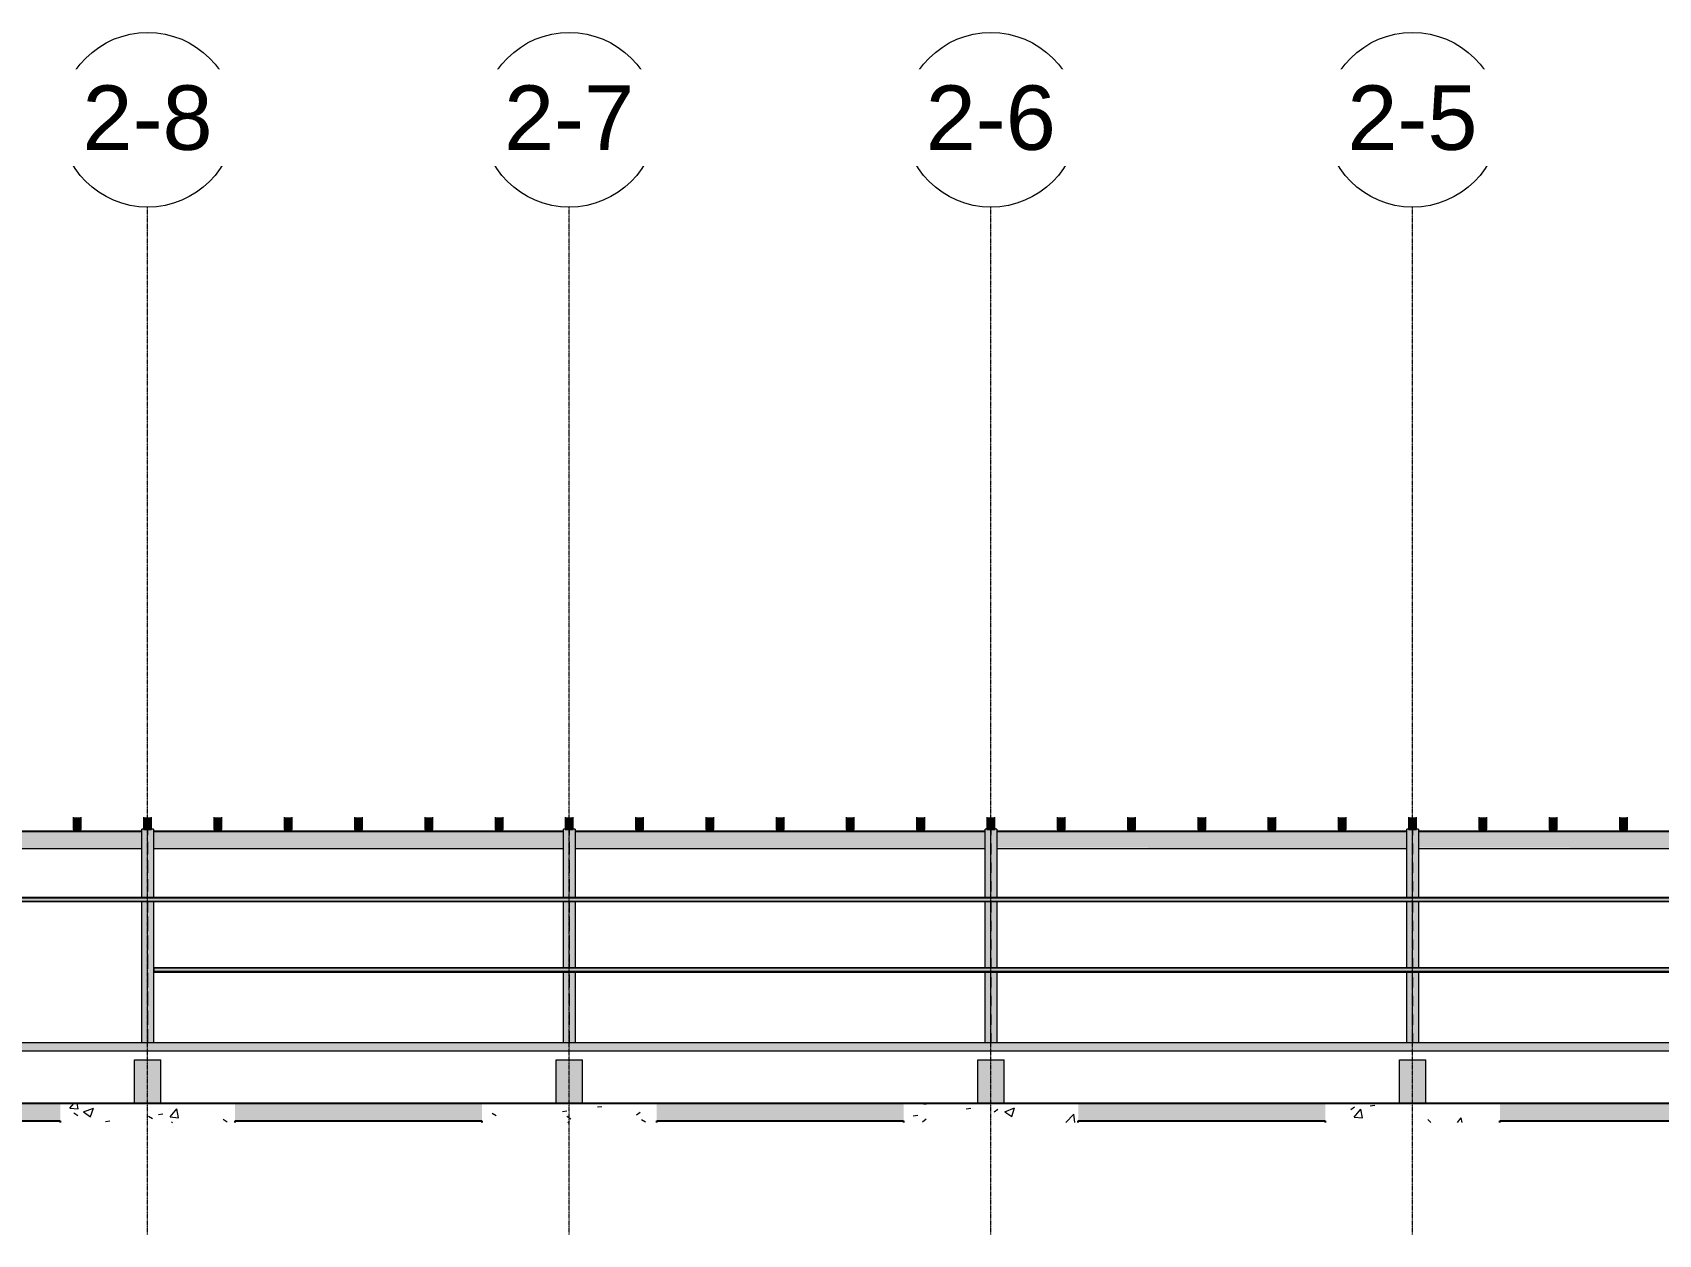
# Model space of a CAD drawing. Header units: inches. Extents: x 21954 to 47768, y -132 to 769.
# Drawn here: x 29776 to 30892, y -132 to 694 of the extents above; entities that cross this region are included whole.
import ezdxf

# ---------------------------------------------------------------- set-up
doc = ezdxf.new("R2010")
doc.units = ezdxf.units.IN
doc.header["$MEASUREMENT"] = 0
doc.linetypes.add('Grid Line 1_2_', pattern=[0.875, 0.5, -0.125, 0.125, -0.125])
doc.linetypes.add('Hidden 1_8_', pattern=[0.1875, 0.125, -0.0625])
for name, color, linetype, lineweight in [('C-BLDG-PADS', 91, 'Continuous', 9), ('S-BEAM', 12, 'Continuous', 9), ('S-COLS', 52, 'Continuous', 9), ('S-FNDN', 32, 'Continuous', 9), ('S-GRID', 1, 'Continuous', 9), ('S-GRID-IDEN', 1, 'Continuous', 9)]:
    doc.layers.add(name, color=color, linetype=linetype, lineweight=lineweight)
doc.styles.add('Arial', font='arial.ttf', dxfattribs={"height": 44.258982})
pattern_1 = [(50, (31469.516, 92.95), (68.8574, -6.02404), [7.2, -79.2]), (355, (31469.516, 92.95), (-13.3201, 72.2107), [5.76, -63.36]), (100.451, (31475.254, 92.446), (55.53753, 66.1862), [6.119, -67.31]), (46.184, (31469.52, 112.15), (102.455, -15.8907), [10.8, -118.8]), (96.636, (31478.05, 110.82), (89.7274, 93.5155), [9.179, -100.964]), (351.184, (31469.52, 112.15), (89.7283, 93.5149), [8.64, -95.04]), (21, (31479.116, 107.35), (57.30352, -38.65147), [7.2, -79.2]), (326, (31479.116, 107.35), (23.3584, 69.6146), [5.76, -63.36]), (71.451, (31483.89, 104.13), (80.66193, 30.96264), [6.119, -67.31]), (37.5, (31469.516, 92.948), (1.167627, 31.95777), [3.168, -59.424, 3.168, -61.152, -63.6]), (37.5, (31469.516, 92.948), (1.167627, 31.95777), [-126.912, 3.168, -60.432]), (7.5, (31469.516, 92.948), (25.2549, 37.86335), [3.168, -33.504, 3.168, -57.984, -24.24]), (7.5, (31469.516, 92.948), (25.2549, 37.86335), [-97.824, 3.168, -21.072]), (327.5, (31448.108, 92.948), (51.247365, -2.16529), [3.168, -20.832, 3.168, -71.712, -99.36]), (327.5, (31448.108, 92.948), (51.247365, -2.16529), [-98.88, 3.168, -96.192]), (317.5, (31438.51, 92.95), (55.98627, 9.60998), [3.168, -28.032, 3.168, -46.56, -70.56]), (317.5, (31438.51, 92.95), (55.98627, 9.60998), [-80.928, 3.168, -67.392])]

# ---------------------------------------------------------------- blocks, each defined once
blk = doc.blocks.new('Struct_Sports Complex_2015_rvt-2-Structural - Elevation - South')
at = {"layer": 'S-FNDN', "lineweight": 5}
for points in [[(24252.9, -42), (24252.9, -12), (24234.9, -12), (24234.9, -42)], [(24542.4, -42), (24542.4, -12), (24524.4, -12), (24524.4, -42)], [(24831.9, -42), (24831.9, -12), (24813.9, -12), (24813.9, -42)], [(25121.4, -42), (25121.4, -12), (25103.4, -12), (25103.4, -42)]]:
    blk.add_hatch(color=9, dxfattribs=at).paths.add_polyline_path(points, flags=0)
at = {"layer": 'S-FNDN'}
h = blk.add_hatch(dxfattribs=at)
h.set_pattern_fill('FP_3', color=256, style=0, pattern_type=2)
h.set_pattern_definition(pattern_1)
h.paths.add_polyline_path([(24303.9, -54), (24473.4, -54), (24473.4, -42), (24303.9, -42)], flags=0)
h.paths.add_polyline_path([(26238.4, -54), (26238.4, -42), (26022.9, -42), (26022.9, -54), (26087.4, -54)], flags=0)
h.paths.add_polyline_path([(22343.9, -54), (22525.3, -54), (22525.3, -42), (22343.9, -42)], flags=0)
h.paths.add_polyline_path([(22216.8, -54), (22283.9, -54), (22283.9, -42), (22103.8, -42), (22103.8, -54)], flags=0)
h.paths.add_polyline_path([(25938.9, -54), (25938.9, -42), (25733.4, -42), (25733.4, -54), (25810.9, -54)], flags=0)
h.paths.add_polyline_path([(22585.3, -54), (22765.3, -54), (22765.3, -42), (22585.3, -42)], flags=0)
h.paths.add_polyline_path([(25649.4, -54), (25649.4, -42), (25461.9, -42), (25461.9, -54), (25534.4, -54)], flags=0)
h.paths.add_polyline_path([(22825.3, -54), (23025.9, -54), (23025.9, -42), (22825.3, -42)], flags=0)
h.paths.add_polyline_path([(25341.9, -54), (25341.9, -42), (25172.4, -42), (25172.4, -54), (25258, -54)], flags=0)
h.paths.add_polyline_path([(23315.4, -54), (23315.4, -42), (23145.9, -42), (23145.9, -54)], flags=0)
h.paths.add_polyline_path([(25052.4, -54), (25052.4, -42), (24882.9, -42), (24882.9, -54), (24981.5, -54)], flags=0)
h.paths.add_polyline_path([(23435.4, -54), (23604.9, -54), (23604.9, -42), (23435.4, -42)], flags=0)
h.paths.add_polyline_path([(24762.9, -54), (24762.9, -42), (24593.4, -42), (24593.4, -54), (24705, -54)], flags=0)
h.paths.add_polyline_path([(23724.9, -54), (23894.4, -54), (23894.4, -42), (23724.9, -42)], flags=0)
h.paths.add_polyline_path([(24014.4, -54), (24183.9, -54), (24183.9, -42), (24014.4, -42)], flags=0)
h = blk.add_hatch(dxfattribs=at)
h.set_pattern_fill('FP_3', color=256, style=0, pattern_type=2)
h.set_pattern_definition(pattern_1)
h.paths.add_polyline_path([(24293.6, -55), (24303.9, -55), (24303.9, -42), (24183.9, -42), (24183.9, -55)], flags=0)
h = blk.add_hatch(dxfattribs=at)
h.set_pattern_fill('FP_3', color=256, style=0, pattern_type=2)
h.set_pattern_definition(pattern_1)
h.paths.add_polyline_path([(24583.1, -55), (24593.4, -55), (24593.4, -42), (24473.4, -42), (24473.4, -55)], flags=0)
h = blk.add_hatch(dxfattribs=at)
h.set_pattern_fill('FP_3', color=256, style=0, pattern_type=2)
h.set_pattern_definition(pattern_1)
h.paths.add_polyline_path([(24872.6, -55), (24882.9, -55), (24882.9, -42), (24762.9, -42), (24762.9, -55)], flags=0)
h = blk.add_hatch(dxfattribs=at)
h.set_pattern_fill('FP_3', color=256, style=0, pattern_type=2)
h.set_pattern_definition(pattern_1)
h.paths.add_polyline_path([(25162.1, -55), (25172.4, -55), (25172.4, -42), (25052.4, -42), (25052.4, -55)], flags=0)
at = {"layer": 'S-FNDN', "color": 250}
for p, q in [((24234.9, -12), (24252.9, -12)), ((24234.9, -42), (24234.9, -12)), ((24252.9, -42), (24252.9, -12)), ((24524.4, -12), (24542.4, -12)), ((24524.4, -42), (24524.4, -12)), ((24542.4, -42), (24542.4, -12)), ((24813.9, -12), (24831.9, -12)), ((24813.9, -42), (24813.9, -12)), ((24831.9, -42), (24831.9, -12)), ((25103.4, -12), (25121.4, -12)), ((25103.4, -42), (25103.4, -12)), ((25121.4, -42), (25121.4, -12))]:
    blk.add_line(p, q, dxfattribs=at)
at = {"layer": 'S-FNDN', "color": 7, "lineweight": 25}
for p, q in [((24183.9, -42), (24014.4, -42)), ((24303.9, -42), (24183.9, -42)), ((24473.4, -42), (24303.9, -42)), ((24593.4, -42), (24473.4, -42)), ((24762.9, -42), (24593.4, -42)), ((24882.9, -42), (24762.9, -42)), ((25052.4, -42), (24882.9, -42)), ((25172.4, -42), (25052.4, -42)), ((25341.9, -42), (25172.4, -42)), ((24014.4, -54), (24183.9, -54)), ((24183.9, -54), (24183.9, -55)), ((24303.9, -54), (24473.4, -54)), ((24303.9, -55), (24303.9, -54)), ((24473.4, -54), (24473.4, -55)), ((24593.4, -54), (24762.9, -54)), ((24593.4, -55), (24593.4, -54)), ((24762.9, -54), (24762.9, -55)), ((24882.9, -54), (25052.4, -54)), ((24882.9, -55), (24882.9, -54)), ((25052.4, -54), (25052.4, -55)), ((25172.4, -54), (25341.9, -54)), ((25172.4, -55), (25172.4, -54))]:
    blk.add_line(p, q, dxfattribs=at)
blk = doc.blocks.new('W-Wide Flange-Column - B2_D-V22-Structural - Elevation - South')
at = {"layer": 'S-COLS'}
h = blk.add_hatch(color=256, dxfattribs=at)
h.paths.add_polyline_path([(23958.4, 0), (23958.4, 96.7), (23950.4, 96.7), (23950.4, 0)], flags=0)
h.paths.add_polyline_path([(23958.4, 99.7), (23958.4, 146.5), (23957.1, 146.5), (23957.1, 146.2), (23951.6, 146.2), (23951.6, 146.5), (23950.4, 146.5), (23950.4, 99.7)], flags=0)
for p, q in [((23950.4, 99.7), (23950.4, 146.5)), ((23951.6, 146.5), (23950.4, 146.5)), ((23958.4, 146.5), (23957.1, 146.5)), ((23958.4, 146.5), (23958.4, 99.7)), ((23950.4, 0), (23950.4, 96.7)), ((23958.4, 96.7), (23958.4, 0))]:
    blk.add_line(p, q, dxfattribs=at)
at = {"layer": 'S-COLS', "linetype": 'Hidden 1_8_'}
for p, q in [((23954.2, 146.2), (23954.2, 99.7)), ((23954.5, 99.7), (23954.5, 146.2)), ((23954.2, 96.7), (23954.2, 0)), ((23954.5, 0), (23954.5, 96.7))]:
    blk.add_line(p, q, dxfattribs=at)
blk = doc.blocks.new('W-Wide Flange-Column - B2_D-1169473-Structural - Elevation - South')
at = {"layer": 'S-COLS'}
h = blk.add_hatch(color=256, dxfattribs=at)
h.paths.add_polyline_path([(23081.9, 0), (23089.9, 0), (23089.9, 48.3), (23081.9, 48.3)], flags=0)
h.paths.add_polyline_path([(23089.9, 51.3), (23089.9, 96.7), (23081.9, 96.7), (23081.9, 51.3)], flags=0)
h.paths.add_polyline_path([(23081.9, 99.7), (23089.9, 99.7), (23089.9, 146.5), (23088.6, 146.5), (23088.6, 146.2), (23083.1, 146.2), (23083.1, 146.5), (23081.9, 146.5), (23081.9, 132.6)], flags=0)
for p, q in [((23081.9, 99.7), (23081.9, 146.5)), ((23083.1, 146.5), (23081.9, 146.5)), ((23089.9, 146.5), (23088.6, 146.5)), ((23089.9, 146.5), (23089.9, 99.7)), ((23081.9, 51.3), (23081.9, 96.7)), ((23089.9, 96.7), (23089.9, 51.3)), ((23081.9, 0), (23081.9, 48.3)), ((23089.9, 48.3), (23089.9, 0))]:
    blk.add_line(p, q, dxfattribs=at)
at = {"layer": 'S-COLS', "linetype": 'Hidden 1_8_'}
for p, q in [((23085.7, 146.2), (23085.7, 99.7)), ((23086, 99.7), (23086, 146.2)), ((23085.7, 96.7), (23085.7, 51.3)), ((23086, 51.3), (23086, 96.7)), ((23085.7, 48.3), (23085.7, 0)), ((23086, 0), (23086, 48.3))]:
    blk.add_line(p, q, dxfattribs=at)
blk = doc.blocks.new('W-Wide Flange - 8_ WIDE-1169474-Structural - Elevation - South')
at = {"layer": 'S-BEAM'}
h = blk.add_hatch(color=256, dxfattribs=at)
h.paths.add_polyline_path([(23951.6, 147.1), (23951.6, 147.2), (23951.4, 147.2), (23951.4, 147.1)], flags=0)
h.paths.add_polyline_path([(23957.1, 147.1), (23957.4, 147.1), (23957.4, 147.2), (23957.4, 147.2), (23957.1, 147.2)], flags=0)
h = blk.add_hatch(color=256, dxfattribs=at)
h.paths.add_polyline_path([(23957.1, 146.5), (23957.4, 146.5), (23957.4, 147.1), (23957.1, 147), (23957.1, 146.7)], flags=0)
h.paths.add_polyline_path([(23951.6, 146.5), (23951.6, 147.1), (23951.4, 147.1), (23951.4, 146.5)], flags=0)
for p, q in [((23951.4, 147.1), (23951.4, 147.2)), ((23951.6, 147.1), (23951.4, 147.1)), ((23951.4, 147.1), (23951.4, 146.5)), ((23957.4, 147.1), (23957.1, 147.1)), ((23957.4, 147.1), (23957.4, 147.2)), ((23957.4, 146.5), (23957.4, 147.1))]:
    blk.add_line(p, q, dxfattribs=at)
blk = doc.blocks.new('Girt_C - 8_D-1099926-Structural - Elevation - South')
at = {"layer": 'S-BEAM'}
h = blk.add_hatch(color=256, dxfattribs=at)
h.paths.add_polyline_path([(26270.4, 99.2), (26270.4, 99.6), (22949.3, 99.6), (22949.3, 99.2), (26260.2, 99.2)], flags=0)
h.paths.add_polyline_path([(22078.5, 99.2), (22941.3, 99.2), (22941.3, 99.6), (22072.6, 99.6), (22072.6, 99.2)], flags=0)
h.paths.add_polyline_path([(22948.6, 99.4), (22948.9, 99.5), (22948.9, 99.6), (22941.7, 99.5), (22942, 99.4)], flags=0)
h = blk.add_hatch(color=256, dxfattribs=at)
h.paths.add_polyline_path([(24221.2, 96.9), (26270.4, 96.9), (26270.4, 99.2), (22949.3, 99.2), (22949.3, 96.9), (24152.1, 96.9)], flags=0)
h.paths.add_polyline_path([(22804.3, 96.9), (22941.3, 96.9), (22941.3, 99.2), (22072.6, 99.2), (22072.6, 96.9), (22769.7, 96.9)], flags=0)
at = {"layer": 'S-BEAM', "lineweight": 15}
for p, q in [((26270.4, 96.8), (22072.6, 96.8)), ((22072.6, 96.7), (26270.4, 96.7))]:
    blk.add_line(p, q, dxfattribs=at)
at = {"layer": 'S-BEAM'}
for p, q in [((22949.3, 99.7), (26270.4, 99.7)), ((22949.3, 99.6), (26270.4, 99.6)), ((22949.3, 99.2), (26270.4, 99.2)), ((22949.3, 96.9), (26270.4, 96.9))]:
    blk.add_line(p, q, dxfattribs=at)
blk = doc.blocks.new('W-Wide Flange - W12X19-1098908-Structural - Elevation - South')
at = {"layer": 'S-BEAM'}
h = blk.add_hatch(color=256, dxfattribs=at)
h.paths.add_polyline_path([(24537.4, 144.7), (24818.9, 144.7), (24818.9, 145.1), (24537.4, 145.1)], flags=0)
h.paths.add_polyline_path([(26262.9, 144.7), (26262.9, 145.1), (25985.9, 145.1), (25985.9, 144.7), (26260.2, 144.7)], flags=0)
h.paths.add_polyline_path([(22804.3, 144.7), (23081.9, 144.7), (23081.9, 145.1), (22803.4, 145.1), (22803.4, 144.7)], flags=0)
h.paths.add_polyline_path([(25975.9, 144.7), (25975.9, 145.1), (25696.4, 145.1), (25696.4, 144.7), (25966.4, 144.7)], flags=0)
h.paths.add_polyline_path([(23089.9, 144.7), (23371.4, 144.7), (23371.4, 145.1), (23089.9, 145.1)], flags=0)
h.paths.add_polyline_path([(23379.4, 144.7), (23660.9, 144.7), (23660.9, 145.1), (23379.4, 145.1)], flags=0)
h.paths.add_polyline_path([(25686.4, 144.7), (25686.4, 145.1), (25405.9, 145.1), (25405.9, 144.7), (25672.7, 144.7)], flags=0)
h.paths.add_polyline_path([(23668.9, 144.7), (23950.4, 144.7), (23950.4, 145.1), (23668.9, 145.1)], flags=0)
h.paths.add_polyline_path([(25397.9, 144.7), (25397.9, 145.1), (25116.4, 145.1), (25116.4, 144.7), (25396.2, 144.7)], flags=0)
h.paths.add_polyline_path([(23958.4, 144.7), (24239.9, 144.7), (24239.9, 145.1), (23958.4, 145.1)], flags=0)
h.paths.add_polyline_path([(25108.4, 144.7), (25108.4, 145.1), (24826.9, 145.1), (24826.9, 144.7), (25102.4, 144.7)], flags=0)
h.paths.add_polyline_path([(24247.9, 144.7), (24529.4, 144.7), (24529.4, 145.1), (24247.9, 145.1)], flags=0)
h = blk.add_hatch(color=256, dxfattribs=at)
h.paths.add_polyline_path([(22803.4, 144.2), (23081.9, 144.2), (23081.9, 144.7), (22803.4, 144.6), (22803.4, 144.3)], flags=0)
h.paths.add_polyline_path([(25405.9, 144.2), (25686.4, 144.2), (25686.4, 144.7), (25405.9, 144.6), (25405.9, 144.2)], flags=0)
h.paths.add_polyline_path([(26262.9, 144.2), (26262.9, 144.7), (25985.9, 144.6), (25985.9, 144.2), (26260.2, 144.2)], flags=0)
h.paths.add_polyline_path([(23089.9, 144.2), (23371.4, 144.2), (23371.4, 144.7), (23089.9, 144.6), (23089.9, 144.3)], flags=0)
h.paths.add_polyline_path([(23379.4, 144.2), (23660.9, 144.3), (23660.9, 144.7), (23379.4, 144.6), (23379.4, 144.3)], flags=0)
h.paths.add_polyline_path([(23668.9, 144.2), (23950.4, 144.3), (23950.4, 144.7), (23668.9, 144.6), (23668.9, 144.3)], flags=0)
h.paths.add_polyline_path([(23958.4, 144.2), (24239.9, 144.3), (24239.9, 144.7), (23958.4, 144.6), (23958.4, 144.3)], flags=0)
h.paths.add_polyline_path([(25975.9, 144.2), (25975.9, 144.7), (25696.4, 144.6), (25696.4, 144.2), (25966.4, 144.2)], flags=0)
h.paths.add_polyline_path([(24247.9, 144.2), (24529.4, 144.2), (24529.4, 144.7), (24247.9, 144.6), (24247.9, 144.3)], flags=0)
h.paths.add_polyline_path([(24537.4, 144.2), (24818.9, 144.2), (24818.9, 144.7), (24537.4, 144.6), (24537.4, 144.2)], flags=0)
h.paths.add_polyline_path([(25397.9, 144.2), (25397.9, 144.7), (25116.4, 144.6), (25116.4, 144.2), (25396.2, 144.2)], flags=0)
h.paths.add_polyline_path([(24826.9, 144.2), (25108.4, 144.2), (25108.4, 144.7), (24826.9, 144.6), (24826.9, 144.2)], flags=0)
h = blk.add_hatch(color=256, dxfattribs=at)
h.paths.add_polyline_path([(22803.4, 133.7), (22941.3, 133.7), (22941.3, 144), (22949.3, 144), (22949.3, 133.7), (23081.9, 133.7), (23081.9, 144.2), (22803.4, 144.2), (22803.4, 137.3)], flags=0)
h.paths.add_polyline_path([(26260.2, 133.7), (26262.9, 133.7), (26262.9, 144.2), (25985.9, 144.2), (25985.9, 133.7), (26225.6, 133.7)], flags=0)
h.paths.add_polyline_path([(23089.9, 133.7), (23371.4, 133.7), (23371.4, 144.2), (23089.9, 144.2), (23089.9, 142)], flags=0)
h.paths.add_polyline_path([(25975.9, 133.7), (25975.9, 144.2), (25696.4, 144.2), (25696.4, 133.7), (25966.4, 133.7)], flags=0)
h.paths.add_polyline_path([(23379.4, 133.7), (23660.9, 133.7), (23660.9, 144.2), (23379.4, 144.2), (23379.4, 142)], flags=0)
h.paths.add_polyline_path([(25686.4, 133.7), (25686.4, 144.2), (25405.9, 144.2), (25405.9, 133.7), (25672.7, 133.7)], flags=0)
h.paths.add_polyline_path([(23668.9, 133.7), (23950.4, 133.7), (23950.4, 144.2), (23668.9, 144.2)], flags=0)
h.paths.add_polyline_path([(23958.4, 133.7), (24239.9, 133.7), (24239.9, 144.2), (23958.4, 144.2), (23958.4, 142)], flags=0)
h.paths.add_polyline_path([(25397.9, 133.7), (25397.9, 144.2), (25116.4, 144.2), (25116.4, 133.7), (25396.2, 133.7)], flags=0)
h.paths.add_polyline_path([(25108.4, 133.7), (25108.4, 144.2), (24826.9, 144.2), (24826.9, 133.7), (25102.4, 133.7)], flags=0)
h.paths.add_polyline_path([(24247.9, 133.7), (24529.4, 133.7), (24529.4, 144.2), (24247.9, 144.2), (24247.9, 142)], flags=0)
h.paths.add_polyline_path([(24566.8, 133.7), (24818.9, 133.7), (24818.9, 144.2), (24537.4, 144.2), (24537.4, 133.7), (24549.5, 133.7)], flags=0)
h = blk.add_hatch(color=256, dxfattribs=at)
h.paths.add_polyline_path([(26262.9, 133.2), (26262.9, 133.7), (25985.9, 133.7), (25985.9, 133.2), (26260.2, 133.2)], flags=0)
h.paths.add_polyline_path([(23950.4, 133.2), (23950.4, 133.7), (23668.9, 133.7), (23668.9, 133.2), (23944.7, 133.2)], flags=0)
h.paths.add_polyline_path([(25102.4, 133.2), (25108.4, 133.3), (25108.4, 133.7), (24826.9, 133.6), (24826.9, 133.2), (25085.2, 133.2)], flags=0)
h.paths.add_polyline_path([(22977.1, 133.2), (23081.9, 133.3), (23081.9, 133.7), (22949.3, 133.7), (22949.3, 133.2)], flags=0)
h.paths.add_polyline_path([(24774.1, 133.2), (24818.9, 133.3), (24818.9, 133.7), (24537.4, 133.7), (24537.4, 133.2), (24705, 133.2)], flags=0)
h.paths.add_polyline_path([(25116.4, 133.2), (25397.9, 133.3), (25397.9, 133.7), (25116.4, 133.6), (25116.4, 133.2)], flags=0)
h.paths.add_polyline_path([(22803.4, 133.2), (22941.3, 133.3), (22941.3, 133.7), (22803.4, 133.7), (22803.4, 133.2)], flags=0)
h.paths.add_polyline_path([(23958.4, 133.2), (24239.9, 133.3), (24239.9, 133.7), (23958.4, 133.7), (23958.4, 133.2)], flags=0)
h.paths.add_polyline_path([(24247.9, 133.2), (24529.4, 133.3), (24529.4, 133.7), (24247.9, 133.7), (24247.9, 133.2)], flags=0)
h.paths.add_polyline_path([(23357.2, 133.2), (23371.4, 133.3), (23371.4, 133.7), (23089.9, 133.7), (23089.9, 133.2), (23322.7, 133.2)], flags=0)
h.paths.add_polyline_path([(25975.9, 133.2), (25975.9, 133.7), (25696.4, 133.7), (25696.4, 133.2), (25966.4, 133.2)], flags=0)
h.paths.add_polyline_path([(23379.4, 133.2), (23660.9, 133.3), (23660.9, 133.7), (23379.4, 133.7), (23379.4, 133.2)], flags=0)
h.paths.add_polyline_path([(25405.9, 133.2), (25686.4, 133.3), (25686.4, 133.7), (25405.9, 133.6), (25405.9, 133.2)], flags=0)
h = blk.add_hatch(color=256, dxfattribs=at)
h.paths.add_polyline_path([(26260.2, 132.9), (26262.9, 132.9), (26262.9, 133.2), (25985.9, 133.2), (25985.9, 132.9), (26225.6, 132.9)], flags=0)
h.paths.add_polyline_path([(22804.3, 132.9), (22941.3, 132.9), (22941.3, 133.2), (22803.4, 133.2), (22803.4, 132.9)], flags=0)
h.paths.add_polyline_path([(22949.3, 132.9), (23081.9, 132.9), (23081.9, 133.2), (22949.3, 133.2)], flags=0)
h.paths.add_polyline_path([(25975.9, 132.9), (25975.9, 133.2), (25696.4, 133.2), (25696.4, 132.9), (25966.4, 132.9)], flags=0)
h.paths.add_polyline_path([(23089.9, 132.9), (23371.4, 132.9), (23371.4, 133.2), (23089.9, 133.2)], flags=0)
h.paths.add_polyline_path([(23379.4, 132.9), (23660.9, 132.9), (23660.9, 133.2), (23379.4, 133.2)], flags=0)
h.paths.add_polyline_path([(25686.4, 132.9), (25686.4, 133.2), (25405.9, 133.2), (25405.9, 132.9), (25672.7, 132.9)], flags=0)
h.paths.add_polyline_path([(23668.9, 132.9), (23950.4, 132.9), (23950.4, 133.2), (23668.9, 133.2)], flags=0)
h.paths.add_polyline_path([(25397.9, 132.9), (25397.9, 133.2), (25116.4, 133.2), (25116.4, 132.9), (25396.2, 132.9)], flags=0)
h.paths.add_polyline_path([(23958.4, 132.9), (24239.9, 132.9), (24239.9, 133.2), (23958.4, 133.2)], flags=0)
h.paths.add_polyline_path([(25108.4, 132.9), (25108.4, 133.2), (24826.9, 133.2), (24826.9, 132.9), (25102.4, 132.9)], flags=0)
h.paths.add_polyline_path([(24818.9, 132.9), (24818.9, 133.2), (24537.4, 133.2), (24537.4, 132.9), (24808.7, 132.9)], flags=0)
h.paths.add_polyline_path([(24247.9, 132.9), (24529.4, 132.9), (24529.4, 133.2), (24247.9, 133.2)], flags=0)
for p, q in [((24239.9, 145.1), (23958.4, 145.1)), ((24239.9, 144.7), (23958.4, 144.7)), ((24529.4, 145.1), (24247.9, 145.1)), ((24529.4, 144.7), (24247.9, 144.7)), ((24818.9, 145.1), (24537.4, 145.1)), ((24818.9, 144.7), (24537.4, 144.7)), ((25108.4, 145.1), (24826.9, 145.1)), ((25108.4, 144.7), (24826.9, 144.7)), ((25397.9, 145.1), (25116.4, 145.1)), ((25397.9, 144.7), (25116.4, 144.7)), ((23958.4, 133.2), (24239.9, 133.2)), ((24239.9, 132.9), (23958.4, 132.9)), ((24247.9, 133.2), (24529.4, 133.2)), ((24529.4, 132.9), (24247.9, 132.9)), ((24537.4, 133.2), (24818.9, 133.2)), ((24818.9, 132.9), (24537.4, 132.9)), ((24826.9, 133.2), (25108.4, 133.2)), ((25108.4, 132.9), (24826.9, 132.9)), ((25116.4, 133.2), (25397.9, 133.2)), ((25397.9, 132.9), (25116.4, 132.9))]:
    blk.add_line(p, q, dxfattribs=at)
blk = doc.blocks.new('Girt_C - 8_D-1076207-Structural - Elevation - South')
at = {"layer": 'S-BEAM'}
for points in [[(25810.9, 48.8), (25975.4, 48.8), (25975.4, 51.1), (24248.4, 51.1), (24248.4, 48.8), (25534.4, 48.8)], [(25975.4, 48.4), (25975.4, 48.8), (24248.4, 48.8), (24248.4, 48.4), (25810.9, 48.4)], [(25975.4, 48.3), (25975.4, 48.4), (25810.9, 48.3)]]:
    blk.add_hatch(color=256, dxfattribs=at).paths.add_polyline_path(points, flags=0)
at = {"layer": 'S-BEAM', "lineweight": 15}
for p, q in [((25975.4, 51.3), (24248.4, 51.3)), ((24248.4, 51.3), (24248.4, 51.2)), ((24248.4, 51.2), (25975.4, 51.2)), ((25975.4, 51.2), (25975.4, 51.3))]:
    blk.add_line(p, q, dxfattribs=at)
at = {"layer": 'S-BEAM'}
for p, q in [((24248.4, 51.1), (24248.4, 51.2)), ((24248.4, 51.1), (25975.4, 51.1)), ((24248.4, 48.8), (24248.4, 51.1)), ((24248.4, 48.8), (25975.4, 48.8)), ((24248.4, 48.4), (24248.4, 48.8)), ((24248.4, 48.4), (25975.4, 48.4)), ((24248.4, 48.3), (24248.4, 48.4)), ((24248.4, 48.3), (25975.4, 48.3)), ((25975.4, 51.2), (25975.4, 51.1)), ((25975.4, 51.1), (25975.4, 48.8)), ((25975.4, 48.8), (25975.4, 48.4)), ((25975.4, 48.4), (25975.4, 48.3))]:
    blk.add_line(p, q, dxfattribs=at)
blk = doc.blocks.new('Dimension Lumber - 5_5 x 7_5 Glulam-1166127-Structural - Elevation - South')
at = {"layer": 'S-BEAM'}
for points in [[(23957.1, 153.7), (23957.1, 154.7), (23951.6, 154.7), (23951.6, 153.7)], [(23951.6, 146.2), (23957.1, 146.2), (23957.1, 153.7), (23951.6, 153.7), (23951.6, 151.4)]]:
    blk.add_hatch(color=256, dxfattribs=at).paths.add_polyline_path(points, flags=0)
for p, q in [((23951.6, 154.7), (23951.6, 153.7)), ((23957.1, 153.7), (23957.1, 154.7))]:
    blk.add_line(p, q, dxfattribs=at)
at = {"layer": 'S-BEAM', "lineweight": 15}
for p, q in [((23957.1, 153.7), (23951.6, 153.7)), ((23951.6, 153.7), (23951.6, 146.2)), ((23951.6, 146.2), (23957.1, 146.2)), ((23957.1, 146.2), (23957.1, 153.7))]:
    blk.add_line(p, q, dxfattribs=at)
blk = doc.blocks.new('Dimension Lumber - 5_5 x 7_5 Glulam-1166126-Structural - Elevation - South')
at = {"layer": 'S-BEAM'}
for points in [[(22847.4, 153.7), (22847.4, 154.7), (22841.9, 154.7), (22841.9, 153.7)], [(22847.4, 146.2), (22847.4, 153.7), (22841.9, 153.7), (22841.9, 146.2)]]:
    blk.add_hatch(color=256, dxfattribs=at).paths.add_polyline_path(points, flags=0)
for p, q in [((22841.9, 154.7), (22841.9, 153.7)), ((22847.4, 153.7), (22847.4, 154.7))]:
    blk.add_line(p, q, dxfattribs=at)
at = {"layer": 'S-BEAM', "lineweight": 15}
for p, q in [((22847.4, 153.7), (22841.9, 153.7)), ((22841.9, 153.7), (22841.9, 146.2)), ((22841.9, 146.2), (22847.4, 146.2)), ((22847.4, 146.2), (22847.4, 153.7))]:
    blk.add_line(p, q, dxfattribs=at)
blk = doc.blocks.new('Grid - Grid Head - Circle-14747-Structural - Elevation - South')
at = {"layer": 'S-GRID-IDEN'}
blk.add_circle((23085.9, 633.8), 60, dxfattribs=at)

msp = doc.modelspace()

# ---------------------------------------------------------------- hatches: boundary and pattern name
at = {"layer": 'C-BLDG-PADS', "lineweight": 5}
msp.add_hatch(color=256, dxfattribs=at).paths.add_polyline_path([(31698.2, -6), (31887.8, -6), (31887.8, 0), (27677, 0), (27677, -6), (31421.8, -6)], flags=0)

# ---------------------------------------------------------------- linework, layer by layer
at = {"layer": 'C-BLDG-PADS'}
for p, q in [((28560.1, 0), (31887.8, 0)), ((31887.8, -6), (27677, -6))]:
    msp.add_line(p, q, dxfattribs=at)
at = {"layer": 'S-GRID', "linetype": 'Grid Line 1_2_'}
for p, q in [((29854.8, -132), (29854.8, 573.8)), ((29854.8, -132), (29854.8, 573.8)), ((30144.3, -132), (30144.3, 573.8)), ((30144.3, -132), (30144.3, 573.8)), ((30433.8, -132), (30433.8, 573.8)), ((30433.8, -132), (30433.8, 573.8)), ((30723.3, -132), (30723.3, 573.8)), ((30723.3, -132), (30723.3, 573.8))]:
    msp.add_line(p, q, dxfattribs=at)

# ---------------------------------------------------------------- block references
at = {"color": 10, "lineweight": 5}
msp.add_blockref('Struct_Sports Complex_2015_rvt-2-Structural - Elevation - South', (5610.9, 0), dxfattribs=at)
at = {"layer": 'S-BEAM'}
for name, p in [('Dimension Lumber - 5_5 x 7_5 Glulam-1166127-Structural - Elevation - South', (5852.1, 0)), ('Dimension Lumber - 5_5 x 7_5 Glulam-1166127-Structural - Elevation - South', (5900.4, 0)), ('Dimension Lumber - 5_5 x 7_5 Glulam-1166126-Structural - Elevation - South', (7058.4, 0)), ('Dimension Lumber - 5_5 x 7_5 Glulam-1166126-Structural - Elevation - South', (7106.6, 0)), ('Dimension Lumber - 5_5 x 7_5 Glulam-1166126-Structural - Elevation - South', (7154.9, 0)), ('Dimension Lumber - 5_5 x 7_5 Glulam-1166126-Structural - Elevation - South', (7203.1, 0)), ('Dimension Lumber - 5_5 x 7_5 Glulam-1166126-Structural - Elevation - South', (7251.4, 0)), ('Dimension Lumber - 5_5 x 7_5 Glulam-1166126-Structural - Elevation - South', (7299.6, 0)), ('Dimension Lumber - 5_5 x 7_5 Glulam-1166126-Structural - Elevation - South', (7347.9, 0)), ('Dimension Lumber - 5_5 x 7_5 Glulam-1166126-Structural - Elevation - South', (7396.1, 0)), ('Dimension Lumber - 5_5 x 7_5 Glulam-1166126-Structural - Elevation - South', (7444.4, 0)), ('Dimension Lumber - 5_5 x 7_5 Glulam-1166126-Structural - Elevation - South', (7492.6, 0)), ('Dimension Lumber - 5_5 x 7_5 Glulam-1166126-Structural - Elevation - South', (7540.9, 0)), ('W-Wide Flange - 8_ WIDE-1169474-Structural - Elevation - South', (6479.4, 0)), ('Dimension Lumber - 5_5 x 7_5 Glulam-1166126-Structural - Elevation - South', (7589.1, 0)), ('Dimension Lumber - 5_5 x 7_5 Glulam-1166126-Structural - Elevation - South', (7637.4, 0)), ('Dimension Lumber - 5_5 x 7_5 Glulam-1166126-Structural - Elevation - South', (7685.6, 0)), ('Dimension Lumber - 5_5 x 7_5 Glulam-1166126-Structural - Elevation - South', (7733.9, 0)), ('Dimension Lumber - 5_5 x 7_5 Glulam-1166126-Structural - Elevation - South', (7782.1, 0)), ('Dimension Lumber - 5_5 x 7_5 Glulam-1166126-Structural - Elevation - South', (7830.4, 0)), ('Dimension Lumber - 5_5 x 7_5 Glulam-1166126-Structural - Elevation - South', (7878.6, 0)), ('Dimension Lumber - 5_5 x 7_5 Glulam-1166126-Structural - Elevation - South', (7926.9, 0)), ('Dimension Lumber - 5_5 x 7_5 Glulam-1166126-Structural - Elevation - South', (7975.1, 0)), ('Dimension Lumber - 5_5 x 7_5 Glulam-1166126-Structural - Elevation - South', (8023.4, 0)), ('W-Wide Flange - W12X19-1098908-Structural - Elevation - South', (5610.9, 0)), ('Girt_C - 8_D-1099926-Structural - Elevation - South', (5610.9, 0)), ('Girt_C - 8_D-1076207-Structural - Elevation - South', (5610.9, 0))]:
    msp.add_blockref(name, p, dxfattribs=at)
at = {"layer": 'S-COLS'}
for name, p in [('W-Wide Flange-Column - B2_D-V22-Structural - Elevation - South', (5900.4, 0)), ('W-Wide Flange-Column - B2_D-1169473-Structural - Elevation - South', (7058.4, 0)), ('W-Wide Flange-Column - B2_D-1169473-Structural - Elevation - South', (7347.9, 0)), ('W-Wide Flange-Column - B2_D-1169473-Structural - Elevation - South', (7637.4, 0))]:
    msp.add_blockref(name, p, dxfattribs=at)
at = {"layer": 'S-GRID-IDEN'}
for p in [(6768.9, 0), (7058.4, 0), (7347.9, 0), (7637.4, 0)]:
    msp.add_blockref('Grid - Grid Head - Circle-14747-Structural - Elevation - South', p, dxfattribs=at)

# ---------------------------------------------------------------- next in the draw order: texts
at = {"layer": 'S-GRID-IDEN', "char_height": 44.26, "width": 106.38, "attachment_point": 2, "line_spacing_factor": 0.938532, "style": 'Arial', "bg_fill": 3, "box_fill_scale": 1.25, "bg_fill_color": 0, "bg_fill_transparency": 0}
for s, insert in [('1-8', (29854.7, 657.4)), ('1-7', (30144.2, 657.4)), ('1-6', (30433.7, 657.4)), ('1-5', (30723.2, 657.4))]:
    msp.add_mtext(s, dxfattribs=dict(at, insert=insert))

# ---------------------------------------------------------------- next in the draw order: block references
at = {"layer": 'S-GRID-IDEN'}
for p in [(6768.9, 0), (7058.4, 0), (7347.9, 0), (7637.4, 0)]:
    msp.add_blockref('Grid - Grid Head - Circle-14747-Structural - Elevation - South', p, dxfattribs=at)

# ---------------------------------------------------------------- next in the draw order: texts
at = {"layer": 'S-GRID-IDEN', "char_height": 44.26, "width": 106.38, "attachment_point": 2, "line_spacing_factor": 0.938532, "style": 'Arial', "bg_fill": 3, "box_fill_scale": 1.25, "bg_fill_color": 0, "bg_fill_transparency": 0}
for s, insert in [('2-8', (29854.7, 657.4)), ('2-7', (30144.2, 657.4)), ('2-6', (30433.7, 657.4)), ('2-5', (30723.2, 657.4))]:
    msp.add_mtext(s, dxfattribs=dict(at, insert=insert))

doc.saveas('drawing.dxf')
